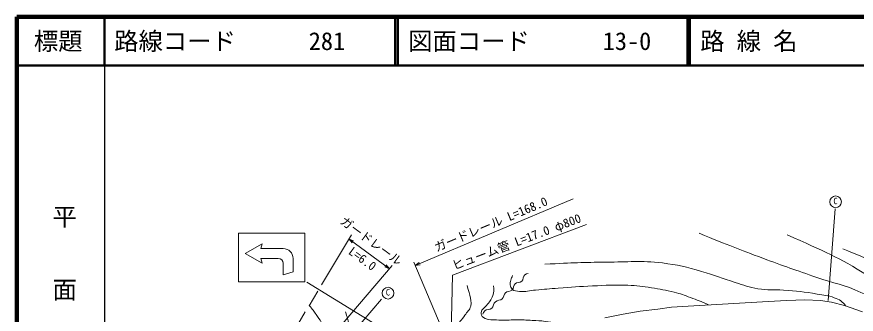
# Model space of a CAD drawing. Units: millimetres, scale not verified. Extents: x 40000 to 680000, y 20000 to 380000.
# Drawn here: x 40000 to 212419, y 318875 to 380000 of the extents above; entities that cross this region are included whole.
import ezdxf
from ezdxf.enums import TextEntityAlignment as Align

# ---------------------------------------------------------------- set-up
doc = ezdxf.new("R2010")
doc.units = ezdxf.units.MM
doc.header["$LTSCALE"] = 1000
doc.linetypes.add('CHAIN', pattern=[18.5, 12, -1.5, 3.5, -1.5])
for name, color, linetype, lineweight in [('M-BGD', 7, 'Continuous', 13), ('M-BMK', 2, 'CHAIN', 13), ('M-STR-HTXT', 7, 'Continuous', 13), ('M-TTL', 2, 'Continuous', 140), ('M-TTL-BAND', 7, 'Continuous', 25), ('M-TTL-LINE', 7, 'Continuous', 50), ('M-TTL-TXT', 7, 'Continuous', 13)]:
    doc.layers.add(name, color=color, linetype=linetype, lineweight=lineweight)
doc.styles.add('@ＭＳ ゴシック', font='')
doc.styles.add('ＭＳ ゴシック', font='')
doc.styles.get('@ＭＳ ゴシック').set_extended_font_data('@MS Gothic')
doc.styles.get('ＭＳ ゴシック').set_extended_font_data('MS Gothic')

msp = doc.modelspace()

# ---------------------------------------------------------------- linework, layer by layer
at = {"layer": 'M-BGD'}
for p, q in [((206673, 321694), (208095, 340507)), ((102590, 307581), (114900, 321987)), ((177928, 320549), (194312, 321470)), ((194312, 321470), (198150, 321700)), ((198150, 321700), (201833, 321845)), ((201833, 321845), (205056, 321700)), ((205056, 321700), (207333, 321336)), ((207333, 321336), (209999, 320682)), ((164524, 318907), (168067, 319510)), ((168067, 319510), (171704, 319943)), ((171704, 319943), (174503, 320307)), ((174503, 320307), (177928, 320549)), ((209999, 320682), (213706, 319374)), ((160765, 318120), (164524, 318907))]:
    msp.add_line(p, q, dxfattribs=at)
for centre in [(208187, 341970), (116248, 323201)]:
    msp.add_circle(centre, 1200, dxfattribs=at)
for centre, radius, start, end in [((142996, 326455), 1046, 272.10297, 353.0122), ((145072, 326201), 1046, 92.10297, 173.0122), ((140997, 324620), 1046, 272.10297, 353.0122), ((143073, 324365), 1046, 92.10297, 173.0122), ((138998, 322784), 1046, 272.10297, 353.0122), ((141074, 322530), 1046, 92.10297, 173.0122), ((136768, 321016), 1189, 273.04651, 348.73829), ((139099, 320552), 1189, 93.04651, 168.73829), ((136894, 318643), 1189, 93.04651, 168.73829)]:
    msp.add_arc(centre, radius, start, end, dxfattribs=at)
for points, knots in [([(180143, 335517), (186451, 332965), (188106, 332281), (193269, 330364), (197560, 328772), (199986, 327940), (204310, 326439), (207845, 325212), (209992, 324947), (213387, 323372), (216908, 321739), (218492, 320116), (221729, 317975), (224378, 316222), (226229, 315681), (228476, 313436), (229770, 312143), (230236, 311185), (231274, 309679), (232090, 308495), (232416, 307743), (233273, 306589), (234229, 305303), (234647, 304881), (235970, 303497)], [0, 0, 0, 0, 1, 1, 1, 2, 2, 2, 3, 3, 3, 4, 4, 4, 5, 5, 5, 6, 6, 6, 7, 7, 7, 8, 8, 8, 8]), ([(198215, 335208), (206108, 331681), (208600, 330650), (214775, 326866), (219966, 323685), (222909, 321872), (227533, 317911), (231727, 314318), (233567, 311761), (237469, 307852), (241179, 304135), (243370, 302165), (247037, 298406), (249335, 296052), (250606, 294717), (252853, 292314), (253553, 291565), (254112, 291270), (254634, 290387), (254911, 289918), (255023, 289714), (255238, 289129)], [0, 0, 0, 0, 1, 1, 1, 2, 2, 2, 3, 3, 3, 4, 4, 4, 5, 5, 5, 6, 6, 6, 7, 7, 7, 7]), ([(209641, 332302), (215359, 329987), (217523, 329076), (221908, 325923), (226502, 322620), (228254, 319784), (232213, 315742), (236766, 311092), (239115, 308294), (243621, 303597), (246430, 300668), (247896, 298913), (250886, 296169), (253818, 293477), (255652, 292184), (258791, 289735), (262875, 286550), (265348, 285002), (269341, 281703), (270302, 280908), (270977, 280582), (271740, 279595), (272032, 279216), (272157, 279065), (272434, 278585)], [0, 0, 0, 0, 1, 1, 1, 2, 2, 2, 3, 3, 3, 4, 4, 4, 5, 5, 5, 6, 6, 6, 7, 7, 7, 8, 8, 8, 8]), ([(148480, 329160), (154527, 329447), (156153, 329533), (161075, 329569), (165579, 329602), (168133, 329941), (172606, 329405), (175784, 329024), (177540, 328562), (180620, 327688), (183370, 326908), (184837, 326232), (187571, 325398), (189380, 324846), (190365, 324385), (192233, 324090), (194254, 323770), (195426, 324001), (197467, 323844), (200193, 323634), (201723, 323488), (204418, 323026), (205796, 322790), (206610, 322769), (207918, 322275), (208478, 322064), (208816, 321960), (209292, 321597), (209718, 321271), (209872, 321081), (210235, 320599)], [0, 0, 0, 0, 1, 1, 1, 2, 2, 2, 3, 3, 3, 4, 4, 4, 5, 5, 5, 6, 6, 6, 7, 7, 7, 8, 8, 8, 9, 9, 9, 10, 10, 10, 10]), ([(141844, 326858), (141654, 326414), (141590, 326269), (141488, 325873), (141393, 325501), (141282, 325285), (141327, 324904), (141373, 324511), (141497, 324276), (141779, 323999), (142216, 323572), (142676, 323649), (143281, 323563), (144560, 323382), (145290, 323729), (146577, 323838), (148388, 323991), (149400, 324108), (151213, 324241), (153970, 324445), (155514, 324571), (158277, 324686), (161100, 324802), (162687, 324956), (165510, 324831), (167413, 324747), (168477, 324599), (170359, 324301), (172205, 324009), (173249, 323868), (175060, 323404), (176382, 323066), (177097, 322781), (178379, 322314), (179860, 321775), (180349, 321554), (182111, 320784)], [0, 0, 0, 0, 1, 1, 1, 2, 2, 2, 3, 3, 3, 4, 4, 4, 5, 5, 5, 6, 6, 6, 7, 7, 7, 8, 8, 8, 9, 9, 9, 10, 10, 10, 11, 11, 11, 12, 12, 12, 12]), ([(132476, 324760), (132778, 323868), (132870, 323579), (133022, 322798), (133188, 321936), (133474, 321408), (133240, 320562), (133005, 319714), (132540, 319379), (132040, 318654), (131386, 317703), (130861, 317284), (130241, 316310), (129807, 315627), (129390, 315262), (129314, 314456), (129273, 314019), (129436, 313727), (129750, 313420), (130032, 313146), (130342, 313157), (130732, 313202), (131121, 313247), (131279, 313490), (131659, 313584), (132279, 313738), (132695, 313862), (133294, 313638), (133598, 313525), (133516, 313182), (133621, 312875), (133890, 312089), (133806, 311694), (133775, 310755)], [0, 0, 0, 0, 1, 1, 1, 2, 2, 2, 3, 3, 3, 4, 4, 4, 5, 5, 5, 6, 6, 6, 7, 7, 7, 8, 8, 8, 9, 9, 9, 10, 10, 10, 11, 11, 11, 11]), ([(137928, 324706), (137985, 323846), (137989, 323447), (137765, 322689), (137502, 321799), (137052, 321425), (136511, 320671), (136096, 320093), (135393, 319965), (135366, 319254), (135349, 318806), (135487, 318471), (135857, 318218), (136890, 317509), (137771, 317795), (139019, 317673), (140375, 317540), (141145, 317740), (142508, 317727), (143829, 317715), (144570, 317696), (145888, 317618), (146912, 317558), (147491, 317554), (148505, 317400), (149418, 317262), (149944, 317226), (150826, 316953), (151264, 316817), (151536, 316770), (151914, 316511), (152189, 316323), (152298, 316221), (152549, 315941)], [0, 0, 0, 0, 1, 1, 1, 2, 2, 2, 3, 3, 3, 4, 4, 4, 5, 5, 5, 6, 6, 6, 7, 7, 7, 8, 8, 8, 9, 9, 9, 10, 10, 10, 11, 11, 11, 11]), ([(100068, 320682), (100769, 319837), (100963, 319574), (101490, 318830), (102344, 317625), (102759, 316900), (103429, 315583), (104042, 314377), (104311, 313661), (104761, 312385), (105107, 311405), (105295, 310849), (105500, 309830), (105735, 308666), (105794, 307996), (105856, 306810), (105938, 305228), (105890, 304339), (105892, 302755), (105897, 299830), (105942, 298191), (105856, 295267), (105774, 292489), (105807, 290923), (105488, 288162), (105357, 287028), (105137, 286415), (104943, 285290), (104686, 283810), (104517, 282983), (104334, 281492), (104090, 279500), (103981, 278374), (103952, 276367), (103919, 274085), (103848, 272775), (104279, 270533), (104702, 268337), (105230, 267168), (106060, 265091), (106865, 263077), (107633, 262093), (108547, 260126), (109118, 258897), (109712, 258288), (109950, 256954), (110042, 256441), (110088, 256222), (110095, 255628)], [0, 0, 0, 0, 1, 1, 1, 2, 2, 2, 3, 3, 3, 4, 4, 4, 5, 5, 5, 6, 6, 6, 7, 7, 7, 8, 8, 8, 9, 9, 9, 10, 10, 10, 11, 11, 11, 12, 12, 12, 13, 13, 13, 14, 14, 14, 15, 15, 15, 16, 16, 16, 16]), ([(107486, 319384), (107901, 318214), (107998, 317835), (108250, 316821), (108726, 314904), (108793, 313778), (108904, 311805), (109044, 309317), (109141, 307915), (109013, 305427), (108800, 301290), (108136, 299024), (107625, 294913), (107330, 292544), (107072, 291225), (106898, 288843), (106625, 285102), (106481, 282999), (106489, 279248), (106496, 276179), (106403, 274438), (106816, 271397), (107153, 268915), (107593, 267558), (108355, 265173), (109101, 262835), (109788, 261606), (111011, 259478), (111366, 258861), (111517, 258454), (112045, 257976), (112286, 257758), (112490, 257582), (112697, 257428)], [0, 0, 0, 0, 1, 1, 1, 2, 2, 2, 3, 3, 3, 4, 4, 4, 5, 5, 5, 6, 6, 6, 7, 7, 7, 8, 8, 8, 9, 9, 9, 10, 10, 10, 11, 11, 11, 11])]:
    msp.add_open_spline(points, degree=3, knots=knots, dxfattribs=at)
at = {"layer": 'M-BMK'}
msp.add_line((108772, 335206), (65523, 263034), dxfattribs=at)
at = {"layer": 'M-STR-HTXT'}
for p, q in [((121855, 328895), (154247, 342576)), ((129526, 326888), (157004, 337315)), ((99153, 325551), (99153, 335541)), ((86938, 331343), (90402, 333342)), ((90116, 332352), (90402, 333342)), ((116539, 328216), (108239, 334316)), ((108239, 334316), (108897, 333523)), ((108239, 334316), (109193, 333926)), ((90402, 329343), (86938, 331343)), ((94738, 332352), (90116, 332352)), ((90116, 330334), (90402, 329343)), ((90116, 330334), (93721, 330334)), ((94721, 329334), (94721, 328375)), ((96738, 327582), (96738, 330352)), ((127180, 316289), (121560, 329595)), ((121855, 328895), (122679, 329514)), ((94721, 328375), (94721, 326997)), ((104793, 314432), (117086, 328858)), ((116539, 328216), (115585, 328607)), ((116539, 328216), (115882, 329010)), ((121855, 328895), (122874, 329054)), ((96738, 327582), (94721, 326997)), ((129149, 312038), (129526, 326888)), ((128213, 307930), (99577, 325453))]:
    msp.add_line(p, q, dxfattribs=at)
msp.add_lwpolyline([(99153, 335541), (85515, 335541), (85515, 325551), (99153, 325551)], dxfattribs=at)
for centre, radius in [((94738, 330352), 2000), ((93721, 329334), 1000)]:
    msp.add_arc(centre, radius, 360, 90, dxfattribs=at)
at = {"layer": 'M-TTL'}
for p, q in [((40000, 380000), (40000, 20000)), ((680000, 380000), (40000, 380000))]:
    msp.add_line(p, q, dxfattribs=at)
at = {"layer": 'M-TTL-BAND'}
msp.add_line((58000, 370000), (58000, 20000), dxfattribs=at)
at = {"layer": 'M-TTL-LINE'}
for p, q in [((58000, 380000), (58000, 370000)), ((117750, 380000), (117750, 370000)), ((118250, 380000), (118250, 370000)), ((177750, 380000), (177750, 370000)), ((178250, 380000), (178250, 370000)), ((40000, 370000), (680000, 370000))]:
    msp.add_line(p, q, dxfattribs=at)

# ---------------------------------------------------------------- texts
at = {"layer": 'M-BGD', "style": 'ＭＳ ゴシック'}
for p in [(207723, 342807), (115783, 324039)]:
    msp.add_text('C', height=1320, dxfattribs=at).set_placement(p, align=Align.TOP_LEFT)
at = {"layer": 'M-STR-HTXT', "style": 'ＭＳ ゴシック'}
for s, rotation, p in [('ガードレール L=168.0', 22.898, (137934, 336012)), ('ガードレール', 323.686, (111954, 332756)), ('ヒューム管 L=17.0 φ800', 20.78, (143158, 332382)), ('L=6.0', 323.686, (110141, 329106))]:
    msp.add_text(s, height=1833, rotation=rotation, dxfattribs=at).set_placement(p, align=Align.BOTTOM_CENTER)
at = {"layer": 'M-TTL-BAND', "style": '@ＭＳ ゴシック'}
msp.add_text('平\u3000\u3000面\u3000\u3000図', height=3666, rotation=270, dxfattribs=at).set_placement((49777, 306475), align=Align.MIDDLE_RIGHT)
at = {"layer": 'M-TTL-TXT', "style": 'ＭＳ ゴシック'}
msp.add_text('標題', height=3666, dxfattribs=at).set_placement((48500, 375000), align=Align.MIDDLE_CENTER)
for s, p in [('路線コード      281', (60000, 375000)), ('図面コード      13-0', (120380, 375000)), ('路 線 名      一般県道俵山長門古市(停)線', (180380, 375000))]:
    msp.add_text(s, height=3666, dxfattribs=at).set_placement(p, align=Align.MIDDLE_LEFT)

doc.saveas('drawing.dxf')
